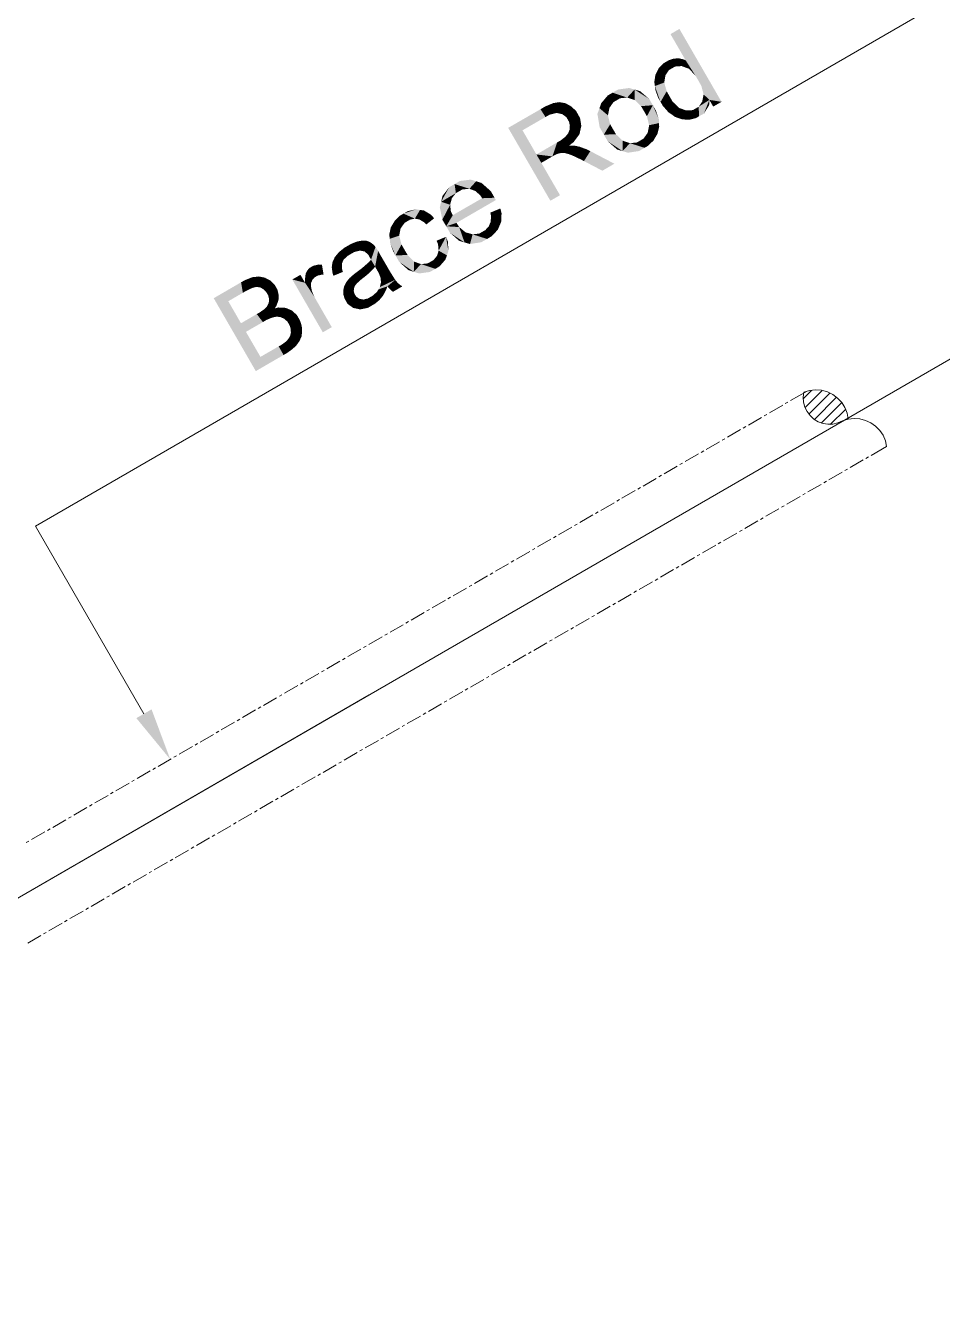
# Model space of a CAD drawing. Header units: millimetres. Extents: x 2 to 579, y 1 to 405.
# Drawn here: x 169.61 to 179.01, y 123.13 to 136.33 of the extents above; entities that cross this region are included whole.
import ezdxf

# ---------------------------------------------------------------- set-up
doc = ezdxf.new("R2010")
doc.units = ezdxf.units.MM
doc.linetypes.add('XKITLINE00', pattern=[0])
doc.layers.add('LinkedObject', color=7, linetype='Continuous', lineweight=0)

# ---------------------------------------------------------------- blocks, each defined once
blk = doc.blocks.new('*A4')
at = {"layer": 'LinkedObject'}
for color, points in [(7, [(176.316, 136.298), (176.379, 135.977), (176.224, 136.245)]), (7, [(176.316, 136.298), (176.48, 135.82), (176.379, 135.977)]), (7, [(176.48, 135.82), (176.316, 136.298), (176.748, 135.55)]), (7, [(176.211, 135.979), (176.271, 135.912), (176.186, 135.965)]), (7, [(176.26, 135.994), (176.271, 135.912), (176.211, 135.979)]), (7, [(176.285, 135.995), (176.271, 135.912), (176.26, 135.994)]), (7, [(176.285, 135.995), (176.339, 135.917), (176.271, 135.912)]), (7, [(176.311, 135.996), (176.339, 135.917), (176.285, 135.995)]), (7, [(176.357, 135.986), (176.339, 135.917), (176.311, 135.996)]), (7, [(176.379, 135.977), (176.339, 135.917), (176.357, 135.986)]), (7, [(176.339, 135.917), (176.379, 135.977), (176.375, 135.903)]), (7, [(176.375, 135.903), (176.379, 135.977), (176.412, 135.89)]), (7, [(176.379, 135.977), (176.48, 135.82), (176.412, 135.89)]), (7, [(176.172, 135.822), (176.069, 135.827), (176.086, 135.86)]), (7, [(176.103, 135.894), (176.209, 135.876), (176.086, 135.86)]), (7, [(176.086, 135.86), (176.209, 135.876), (176.172, 135.822)]), (7, [(176.153, 135.946), (176.209, 135.876), (176.103, 135.894)]), (7, [(176.186, 135.965), (176.209, 135.876), (176.153, 135.946)]), (7, [(176.186, 135.965), (176.271, 135.912), (176.24, 135.894)]), (7, [(176.209, 135.876), (176.186, 135.965), (176.24, 135.894)]), (7, [(176.069, 135.827), (176.166, 135.785), (176.058, 135.753)]), (7, [(176.058, 135.753), (176.166, 135.785), (176.064, 135.712)]), (7, [(176.064, 135.712), (176.166, 135.785), (176.16, 135.748)]), (7, [(176.16, 135.748), (176.122, 135.549), (176.064, 135.712)]), (7, [(176.064, 135.712), (176.122, 135.549), (176.069, 135.671)]), (7, [(176.166, 135.785), (176.069, 135.827), (176.172, 135.822)]), (7, [(176.185, 135.658), (176.122, 135.549), (176.16, 135.748)]), (7, [(176.48, 135.82), (176.748, 135.55), (176.512, 135.765)]), (7, [(176.512, 135.765), (176.748, 135.55), (176.541, 135.714)]), (7, [(176.541, 135.714), (176.748, 135.55), (176.564, 135.627)]), (7, [(175.63, 135.644), (175.495, 135.485), (175.58, 135.615)]), (7, [(175.64, 135.548), (175.495, 135.485), (175.63, 135.644)]), (7, [(175.58, 135.615), (175.495, 135.485), (175.513, 135.536)]), (7, [(175.799, 135.692), (175.63, 135.644), (175.686, 135.676)]), (7, [(175.855, 135.676), (175.63, 135.644), (175.799, 135.692)]), (7, [(175.78, 135.594), (175.63, 135.644), (175.855, 135.676)]), (7, [(175.63, 135.644), (175.708, 135.587), (175.675, 135.568)]), (7, [(175.708, 135.587), (175.63, 135.644), (175.78, 135.594)]), (7, [(175.64, 135.548), (175.63, 135.644), (175.675, 135.568)]), (7, [(175.78, 135.594), (175.855, 135.676), (175.818, 135.581)]), (7, [(175.855, 135.676), (175.856, 135.569), (175.818, 135.581)]), (7, [(176.006, 135.579), (175.855, 135.676), (175.912, 135.66)]), (7, [(176.043, 135.515), (175.855, 135.676), (176.006, 135.579)]), (7, [(175.922, 135.506), (175.855, 135.676), (176.043, 135.515)]), (7, [(175.856, 135.569), (175.855, 135.676), (175.922, 135.506)]), (7, [(176.069, 135.671), (176.122, 135.549), (176.098, 135.59)]), (7, [(176.122, 135.549), (176.185, 135.658), (176.216, 135.604)]), (7, [(176.246, 135.552), (176.122, 135.549), (176.216, 135.604)]), (7, [(176.623, 135.57), (176.55, 135.554), (176.557, 135.59)]), (7, [(176.564, 135.627), (176.623, 135.57), (176.557, 135.59)]), (7, [(176.564, 135.627), (176.748, 135.55), (176.623, 135.57)]), (7, [(174.941, 135.394), (174.558, 135.283), (174.89, 135.474)]), (7, [(175.053, 135.542), (174.89, 135.474), (175.021, 135.537)]), (7, [(175.053, 135.436), (174.89, 135.474), (175.053, 135.542)]), (7, [(175.021, 135.537), (174.89, 135.474), (174.939, 135.503)]), (7, [(174.89, 135.474), (174.983, 135.418), (174.941, 135.394)]), (7, [(174.983, 135.418), (174.89, 135.474), (175.053, 135.436)]), (7, [(175.085, 135.547), (175.083, 135.43), (175.053, 135.542)]), (7, [(175.053, 135.542), (175.083, 135.43), (175.053, 135.436)]), (7, [(175.083, 135.43), (175.085, 135.547), (175.112, 135.424)]), (7, [(175.177, 135.519), (175.085, 135.547), (175.147, 135.535)]), (7, [(175.112, 135.424), (175.085, 135.547), (175.177, 135.519)]), (7, [(175.177, 135.519), (175.156, 135.392), (175.112, 135.424)]), (7, [(175.207, 135.502), (175.156, 135.392), (175.177, 135.519)]), (7, [(175.256, 135.455), (175.156, 135.392), (175.207, 135.502)]), (7, [(175.273, 135.424), (175.156, 135.392), (175.256, 135.455)]), (7, [(175.495, 135.485), (175.54, 135.214), (175.474, 135.425)]), (7, [(175.598, 135.489), (175.495, 135.485), (175.64, 135.548)]), (7, [(175.495, 135.485), (175.598, 135.489), (175.59, 135.45)]), (7, [(175.582, 135.411), (175.54, 135.214), (175.495, 135.485)]), (7, [(175.582, 135.411), (175.495, 135.485), (175.59, 135.45)]), (7, [(175.922, 135.506), (176.043, 135.515), (175.951, 135.456)]), (7, [(176.043, 135.515), (175.982, 135.402), (175.951, 135.456)]), (7, [(175.982, 135.402), (176.043, 135.515), (176.005, 135.31)]), (7, [(176.005, 135.31), (176.043, 135.515), (176.107, 135.332)]), (7, [(176.105, 135.371), (176.043, 135.515), (176.073, 135.463)]), (7, [(176.107, 135.332), (176.043, 135.515), (176.105, 135.371)]), (7, [(176.122, 135.549), (176.246, 135.552), (176.146, 135.508)]), (7, [(176.146, 135.508), (176.246, 135.552), (176.203, 135.443)]), (7, [(176.203, 135.443), (176.246, 135.552), (176.237, 135.42)]), (7, [(176.237, 135.42), (176.246, 135.552), (176.313, 135.487)]), (7, [(176.313, 135.487), (176.341, 135.371), (176.237, 135.42)]), (7, [(176.35, 135.474), (176.341, 135.371), (176.313, 135.487)]), (7, [(176.341, 135.371), (176.35, 135.474), (176.378, 135.368)]), (7, [(176.378, 135.368), (176.35, 135.474), (176.387, 135.461)]), (7, [(176.387, 135.461), (176.518, 135.402), (176.378, 135.368)]), (7, [(176.453, 135.465), (176.518, 135.402), (176.387, 135.461)]), (7, [(176.518, 135.402), (176.453, 135.465), (176.483, 135.482)]), (7, [(176.513, 135.499), (176.518, 135.402), (176.483, 135.482)]), (7, [(176.513, 135.499), (176.623, 135.57), (176.518, 135.402)]), (7, [(176.55, 135.554), (176.623, 135.57), (176.513, 135.499)]), (7, [(176.518, 135.402), (176.623, 135.57), (176.568, 135.43)]), (7, [(176.568, 135.43), (176.623, 135.57), (176.621, 135.515)]), (7, [(176.623, 135.57), (176.748, 135.55), (176.663, 135.501)]), (7, [(174.705, 135.258), (174.558, 135.283), (174.941, 135.394)]), (7, [(175.156, 135.392), (175.273, 135.424), (175.171, 135.365)]), (7, [(175.273, 135.424), (175.182, 135.347), (175.171, 135.365)]), (7, [(175.182, 135.347), (175.273, 135.424), (175.191, 135.308)]), (7, [(175.191, 135.308), (175.273, 135.424), (175.299, 135.26)]), (7, [(175.309, 135.302), (175.273, 135.424), (175.296, 135.384)]), (7, [(175.299, 135.26), (175.273, 135.424), (175.309, 135.302)]), (7, [(175.474, 135.425), (175.54, 135.214), (175.497, 135.289)]), (7, [(175.605, 135.32), (175.54, 135.214), (175.582, 135.411)]), (7, [(175.54, 135.214), (175.605, 135.32), (175.635, 135.268)]), (7, [(176.107, 135.332), (175.998, 135.271), (176.005, 135.31)]), (7, [(176.108, 135.293), (175.998, 135.271), (176.107, 135.332)]), (7, [(176.237, 135.42), (176.341, 135.371), (176.27, 135.396)]), (7, [(176.378, 135.368), (176.518, 135.402), (176.416, 135.366)]), (7, [(176.416, 135.366), (176.518, 135.402), (176.486, 135.383)]), (7, [(174.848, 135.01), (174.991, 134.535), (174.558, 135.283)]), (7, [(174.558, 135.283), (174.705, 135.258), (174.848, 135.01)]), (7, [(175.143, 135.19), (175.181, 135.099), (175.094, 135.152)]), (7, [(175.158, 135.208), (175.299, 135.26), (175.143, 135.19)]), (7, [(175.29, 135.218), (175.143, 135.19), (175.299, 135.26)]), (7, [(175.23, 135.137), (175.143, 135.19), (175.29, 135.218)]), (7, [(175.181, 135.099), (175.143, 135.19), (175.23, 135.137)]), (7, [(175.173, 135.226), (175.299, 135.26), (175.158, 135.208)]), (7, [(175.299, 135.26), (175.173, 135.226), (175.189, 135.265)]), (7, [(175.19, 135.287), (175.299, 135.26), (175.189, 135.265)]), (7, [(175.191, 135.308), (175.299, 135.26), (175.19, 135.287)]), (7, [(175.665, 135.216), (175.54, 135.214), (175.635, 135.268)]), (7, [(175.665, 135.216), (175.732, 135.044), (175.54, 135.214)]), (7, [(175.54, 135.214), (175.732, 135.044), (175.58, 135.145)]), (7, [(175.732, 135.152), (175.732, 135.044), (175.665, 135.216)]), (7, [(176.069, 135.186), (175.948, 135.173), (175.99, 135.232)]), (7, [(176.049, 135.152), (175.948, 135.173), (176.069, 135.186)]), (7, [(175.998, 135.271), (176.09, 135.22), (175.99, 135.232)]), (7, [(175.99, 135.232), (176.09, 135.22), (176.069, 135.186)]), (7, [(176.09, 135.22), (175.998, 135.271), (176.108, 135.293)]), (7, [(175.012, 134.99), (174.848, 135.01), (175.06, 135.133)]), (7, [(175.012, 134.99), (175.06, 135.133), (175.031, 135.001)]), (7, [(175.031, 135.001), (175.06, 135.133), (175.06, 135.015)]), (7, [(175.111, 135.025), (175.06, 135.133), (175.094, 135.152)]), (7, [(175.06, 135.015), (175.06, 135.133), (175.069, 135.018)]), (7, [(175.069, 135.018), (175.06, 135.133), (175.082, 135.022)]), (7, [(175.082, 135.022), (175.06, 135.133), (175.111, 135.025)]), (7, [(175.111, 135.025), (175.094, 135.152), (175.126, 135.025)]), (7, [(175.094, 135.152), (175.181, 135.099), (175.126, 135.025)]), (7, [(175.126, 135.025), (175.181, 135.099), (175.141, 135.024)]), (7, [(175.181, 135.099), (175.181, 135.013), (175.141, 135.024)]), (7, [(175.206, 135.1), (175.181, 135.013), (175.181, 135.099)]), (7, [(175.181, 135.013), (175.206, 135.1), (175.205, 135.004)]), (7, [(175.205, 135.004), (175.206, 135.1), (175.229, 134.994)]), (7, [(175.262, 135.096), (175.206, 135.1), (175.246, 135.099)]), (7, [(175.229, 134.994), (175.206, 135.1), (175.262, 135.096)]), (7, [(175.262, 135.096), (175.295, 134.963), (175.229, 134.994)]), (7, [(175.295, 135.088), (175.295, 134.963), (175.262, 135.096)]), (7, [(175.365, 135.062), (175.295, 134.963), (175.295, 135.088)]), (7, [(175.295, 134.963), (175.365, 135.062), (175.336, 134.942)]), (7, [(175.336, 134.942), (175.365, 135.062), (175.401, 135.044)]), (7, [(175.58, 135.145), (175.732, 135.044), (175.676, 135.061)]), (7, [(175.732, 135.044), (175.732, 135.152), (175.77, 135.139)]), (7, [(175.808, 135.126), (175.732, 135.044), (175.77, 135.139)]), (7, [(175.808, 135.126), (175.958, 135.078), (175.732, 135.044)]), (7, [(175.732, 135.044), (175.958, 135.078), (175.788, 135.028)]), (7, [(175.788, 135.028), (175.958, 135.078), (175.901, 135.045)]), (7, [(175.88, 135.133), (175.958, 135.078), (175.808, 135.126)]), (7, [(175.958, 135.078), (175.88, 135.133), (175.914, 135.153)]), (7, [(175.948, 135.173), (175.958, 135.078), (175.914, 135.153)]), (7, [(175.993, 135.098), (175.948, 135.173), (176.049, 135.152)]), (7, [(175.958, 135.078), (175.948, 135.173), (175.993, 135.098)]), (7, [(174.848, 135.01), (174.898, 134.924), (174.991, 134.535)]), (7, [(174.898, 134.924), (174.848, 135.01), (175.012, 134.99)]), (7, [(174.991, 134.535), (174.898, 134.924), (175.09, 134.592)]), (7, [(175.336, 134.942), (175.401, 135.044), (175.525, 134.843)]), (7, [(175.525, 134.843), (175.401, 135.044), (175.648, 134.915)]), (7, [(174.008, 134.706), (173.87, 134.525), (173.952, 134.674)]), (7, [(174.021, 134.613), (173.87, 134.525), (174.008, 134.706)]), (7, [(173.952, 134.674), (173.87, 134.525), (173.883, 134.584)]), (7, [(174.173, 134.752), (174.008, 134.706), (174.063, 134.738)]), (7, [(174.229, 134.735), (174.008, 134.706), (174.173, 134.752)]), (7, [(174.16, 134.658), (174.008, 134.706), (174.229, 134.735)]), (7, [(174.008, 134.706), (174.088, 134.651), (174.053, 134.631)]), (7, [(174.088, 134.651), (174.008, 134.706), (174.16, 134.658)]), (7, [(174.021, 134.613), (174.008, 134.706), (174.053, 134.631)]), (7, [(174.16, 134.658), (174.229, 134.735), (174.197, 134.644)]), (7, [(174.229, 134.735), (174.221, 134.635), (174.197, 134.644)]), (7, [(174.221, 134.635), (174.229, 134.735), (174.268, 134.594)]), (7, [(174.379, 134.634), (174.229, 134.735), (174.284, 134.718)]), (7, [(174.268, 134.594), (174.229, 134.735), (174.379, 134.634)]), (7, [(173.87, 134.525), (173.882, 134.341), (173.856, 134.467)]), (7, [(173.98, 134.561), (173.87, 134.525), (174.021, 134.613)]), (7, [(173.971, 134.527), (173.87, 134.525), (173.98, 134.561)]), (7, [(173.87, 134.525), (173.971, 134.527), (173.962, 134.494)]), (7, [(173.962, 134.494), (173.882, 134.341), (173.87, 134.525)]), (7, [(174.42, 134.562), (173.922, 134.273), (174.418, 134.566)]), (7, [(173.989, 134.387), (174.418, 134.566), (173.922, 134.273)]), (7, [(174.427, 134.55), (173.922, 134.273), (174.42, 134.562)]), (7, [(174.431, 134.542), (173.922, 134.273), (174.427, 134.55)]), (7, [(174.027, 134.308), (173.922, 134.273), (174.431, 134.542)]), (7, [(174.291, 134.561), (174.418, 134.566), (173.989, 134.387)]), (7, [(174.268, 134.594), (174.379, 134.634), (174.291, 134.561)]), (7, [(174.418, 134.566), (174.291, 134.561), (174.379, 134.634)]), (7, [(173.483, 134.403), (173.496, 134.309), (173.448, 134.383)]), (7, [(173.612, 134.447), (173.483, 134.403), (173.527, 134.428)]), (7, [(173.653, 134.441), (173.483, 134.403), (173.612, 134.447)]), (7, [(173.6, 134.351), (173.483, 134.403), (173.653, 134.441)]), (7, [(173.483, 134.403), (173.553, 134.342), (173.53, 134.329)]), (7, [(173.553, 134.342), (173.483, 134.403), (173.6, 134.351)]), (7, [(173.496, 134.309), (173.483, 134.403), (173.53, 134.329)]), (7, [(173.6, 134.351), (173.653, 134.441), (173.624, 134.347)]), (7, [(173.653, 134.441), (173.648, 134.342), (173.624, 134.347)]), (7, [(173.648, 134.342), (173.653, 134.441), (173.695, 134.314)]), (7, [(173.766, 134.392), (173.653, 134.441), (173.694, 134.435)]), (7, [(173.798, 134.355), (173.653, 134.441), (173.766, 134.392)]), (7, [(173.695, 134.314), (173.653, 134.441), (173.798, 134.355)]), (7, [(173.97, 134.423), (173.882, 134.341), (173.962, 134.494)]), (7, [(173.882, 134.341), (173.97, 134.423), (173.989, 134.387)]), (7, [(174.478, 134.456), (174.382, 134.377), (174.375, 134.413)]), (7, [(174.378, 134.319), (174.478, 134.456), (174.486, 134.319)]), (7, [(174.382, 134.377), (174.478, 134.456), (174.378, 134.319)]), (7, [(174.486, 134.319), (174.478, 134.456), (174.49, 134.408)]), (7, [(173.353, 134.262), (173.446, 134.214), (173.337, 134.187)]), (7, [(173.454, 134.252), (173.353, 134.262), (173.373, 134.295)]), (7, [(173.446, 134.214), (173.353, 134.262), (173.454, 134.252)]), (7, [(173.393, 134.329), (173.496, 134.309), (173.373, 134.295)]), (7, [(173.373, 134.295), (173.496, 134.309), (173.454, 134.252)]), (7, [(173.448, 134.383), (173.496, 134.309), (173.393, 134.329)]), (7, [(173.695, 134.314), (173.798, 134.355), (173.717, 134.291)]), (7, [(173.989, 134.387), (173.922, 134.273), (173.882, 134.341)]), (7, [(174.055, 134.265), (173.922, 134.273), (174.027, 134.308)]), (7, [(173.922, 134.273), (174.11, 134.107), (173.96, 134.207)]), (7, [(174.055, 134.265), (174.11, 134.107), (173.922, 134.273)]), (7, [(174.12, 134.211), (174.11, 134.107), (174.055, 134.265)]), (7, [(174.322, 134.233), (174.469, 134.279), (174.341, 134.143)]), (7, [(174.358, 134.271), (174.469, 134.279), (174.322, 134.233)]), (7, [(174.341, 134.143), (174.469, 134.279), (174.388, 134.17)]), (7, [(174.368, 134.295), (174.486, 134.319), (174.358, 134.271)]), (7, [(174.469, 134.279), (174.358, 134.271), (174.486, 134.319)]), (7, [(174.378, 134.319), (174.486, 134.319), (174.368, 134.295)]), (7, [(174.388, 134.17), (174.469, 134.279), (174.452, 134.238)]), (7, [(173.105, 134.124), (173.035, 134.122), (173.061, 134.126)]), (7, [(173.122, 134.118), (173.035, 134.122), (173.105, 134.124)]), (7, [(173.337, 134.187), (173.446, 134.214), (173.342, 134.145)]), (7, [(173.342, 134.145), (173.446, 134.214), (173.439, 134.177)]), (7, [(173.439, 134.177), (173.401, 133.975), (173.342, 134.145)]), (7, [(173.342, 134.145), (173.401, 133.975), (173.346, 134.104)]), (7, [(173.463, 134.086), (173.401, 133.975), (173.439, 134.177)]), (7, [(173.92, 134.165), (173.838, 134.088), (173.823, 134.125)]), (7, [(173.838, 134.088), (173.92, 134.165), (173.844, 134.023)]), (7, [(173.844, 134.023), (173.92, 134.165), (173.929, 133.975)]), (7, [(173.944, 134.019), (173.92, 134.165), (173.94, 134.114)]), (7, [(173.929, 133.975), (173.92, 134.165), (173.944, 134.019)]), (7, [(173.96, 134.207), (174.11, 134.107), (174.054, 134.124)]), (7, [(174.11, 134.107), (174.12, 134.211), (174.166, 134.091)]), (7, [(174.157, 134.201), (174.166, 134.091), (174.12, 134.211)]), (7, [(174.193, 134.19), (174.166, 134.091), (174.157, 134.201)]), (7, [(174.193, 134.19), (174.341, 134.143), (174.166, 134.091)]), (7, [(174.166, 134.091), (174.341, 134.143), (174.281, 134.109)]), (7, [(174.263, 134.199), (174.341, 134.143), (174.193, 134.19)]), (7, [(174.297, 134.219), (174.341, 134.143), (174.263, 134.199)]), (7, [(174.322, 134.233), (174.341, 134.143), (174.297, 134.219)]), (7, [(172.877, 134.053), (172.8, 133.983), (172.821, 134.008)]), (7, [(172.911, 133.97), (172.8, 133.983), (172.877, 134.053)]), (7, [(172.912, 134.073), (172.978, 134.009), (172.877, 134.053)]), (7, [(172.911, 133.97), (172.877, 134.053), (172.943, 133.989)]), (7, [(172.943, 133.989), (172.877, 134.053), (172.978, 134.009)]), (7, [(173.035, 134.122), (172.912, 134.073), (173.008, 134.117)]), (7, [(173.039, 134.024), (172.912, 134.073), (173.035, 134.122)]), (7, [(173.008, 134.117), (172.912, 134.073), (172.947, 134.093)]), (7, [(172.978, 134.009), (172.912, 134.073), (173.039, 134.024)]), (7, [(173.039, 134.024), (173.035, 134.122), (173.065, 134.018)]), (7, [(173.065, 134.018), (173.035, 134.122), (173.085, 134.014)]), (7, [(173.035, 134.122), (173.121, 133.982), (173.085, 134.014)]), (7, [(173.122, 134.118), (173.121, 133.982), (173.035, 134.122)]), (7, [(173.139, 134.111), (173.121, 133.982), (173.122, 134.118)]), (7, [(173.172, 134.088), (173.121, 133.982), (173.139, 134.111)]), (7, [(173.187, 134.072), (173.121, 133.982), (173.172, 134.088)]), (7, [(173.121, 133.982), (173.187, 134.072), (173.196, 134.061)]), (7, [(173.121, 133.982), (173.196, 134.061), (173.137, 133.954)]), (7, [(173.137, 133.954), (173.196, 134.061), (173.138, 133.952)]), (7, [(173.138, 133.952), (173.196, 134.061), (173.145, 133.94)]), (7, [(173.145, 133.94), (173.196, 134.061), (173.15, 133.93)]), (7, [(173.15, 133.93), (173.196, 134.061), (173.192, 133.859)]), (7, [(173.223, 134.02), (173.192, 133.859), (173.196, 134.061)]), (7, [(173.24, 133.989), (173.192, 133.859), (173.223, 134.02)]), (7, [(173.346, 134.104), (173.401, 133.975), (173.376, 134.019)]), (7, [(173.401, 133.975), (173.463, 134.086), (173.494, 134.032)]), (7, [(173.526, 133.978), (173.401, 133.975), (173.494, 134.032)]), (7, [(173.929, 133.975), (173.827, 133.969), (173.836, 133.996)]), (7, [(173.844, 134.023), (173.929, 133.975), (173.836, 133.996)]), (7, [(172.614, 133.881), (172.535, 133.855), (172.558, 133.868)]), (7, [(172.646, 133.88), (172.535, 133.855), (172.614, 133.881)]), (7, [(172.641, 133.776), (172.535, 133.855), (172.646, 133.88)]), (7, [(172.641, 133.776), (172.646, 133.88), (172.663, 133.776)]), (7, [(172.751, 133.881), (172.764, 133.765), (172.747, 133.855)]), (7, [(172.86, 133.911), (172.751, 133.881), (172.869, 133.931)]), (7, [(172.755, 133.907), (172.869, 133.931), (172.751, 133.881)]), (7, [(172.852, 133.891), (172.751, 133.881), (172.86, 133.911)]), (7, [(172.852, 133.891), (172.764, 133.765), (172.751, 133.881)]), (7, [(172.779, 133.958), (172.869, 133.931), (172.755, 133.907)]), (7, [(172.852, 133.838), (172.764, 133.765), (172.852, 133.891)]), (7, [(172.8, 133.983), (172.869, 133.931), (172.779, 133.958)]), (7, [(172.869, 133.931), (172.8, 133.983), (172.911, 133.97)]), (7, [(173.129, 133.906), (173.192, 133.859), (173.057, 133.843)]), (7, [(173.15, 133.93), (173.192, 133.859), (173.129, 133.906)]), (7, [(173.24, 133.989), (173.211, 133.825), (173.192, 133.859)]), (7, [(173.311, 133.867), (173.211, 133.825), (173.24, 133.989)]), (7, [(173.311, 133.867), (173.229, 133.794), (173.211, 133.825)]), (7, [(173.229, 133.794), (173.311, 133.867), (173.248, 133.744)]), (7, [(173.248, 133.744), (173.311, 133.867), (173.348, 133.803)]), (7, [(173.526, 133.978), (173.589, 133.806), (173.401, 133.975)]), (7, [(173.401, 133.975), (173.589, 133.806), (173.44, 133.907)]), (7, [(173.44, 133.907), (173.589, 133.806), (173.534, 133.823)]), (7, [(173.592, 133.91), (173.589, 133.806), (173.526, 133.978)]), (7, [(173.589, 133.806), (173.592, 133.91), (173.627, 133.898)]), (7, [(173.663, 133.885), (173.589, 133.806), (173.627, 133.898)]), (7, [(173.663, 133.885), (173.81, 133.836), (173.589, 133.806)]), (7, [(173.731, 133.892), (173.81, 133.836), (173.663, 133.885)]), (7, [(173.81, 133.836), (173.731, 133.892), (173.765, 133.911)]), (7, [(173.792, 133.927), (173.81, 133.836), (173.765, 133.911)]), (7, [(173.792, 133.927), (173.929, 133.975), (173.81, 133.836)]), (7, [(173.827, 133.969), (173.929, 133.975), (173.792, 133.927)]), (7, [(173.81, 133.836), (173.929, 133.975), (173.854, 133.862)]), (7, [(173.854, 133.862), (173.929, 133.975), (173.914, 133.931)]), (7, [(171.934, 133.751), (171.935, 133.642), (171.859, 133.722)]), (7, [(171.974, 133.651), (171.934, 133.751), (171.966, 133.754)]), (7, [(171.935, 133.642), (171.934, 133.751), (171.955, 133.646)]), (7, [(171.955, 133.646), (171.934, 133.751), (171.974, 133.651)]), (7, [(171.999, 133.758), (172.011, 133.646), (171.966, 133.754)]), (7, [(171.966, 133.754), (172.011, 133.646), (171.974, 133.651)]), (7, [(172.06, 133.746), (172.011, 133.646), (171.999, 133.758)]), (7, [(172.088, 133.731), (172.011, 133.646), (172.06, 133.746)]), (7, [(172.011, 133.646), (172.088, 133.731), (172.028, 133.637)]), (7, [(172.088, 133.731), (172.045, 133.628), (172.028, 133.637)]), (7, [(172.045, 133.628), (172.088, 133.731), (172.073, 133.6)]), (7, [(172.073, 133.6), (172.088, 133.731), (172.174, 133.65)]), (7, [(172.159, 133.675), (172.088, 133.731), (172.116, 133.716)]), (7, [(172.174, 133.65), (172.088, 133.731), (172.159, 133.675)]), (7, [(172.473, 133.693), (172.342, 133.727), (172.425, 133.775)]), (7, [(172.342, 133.727), (172.473, 133.693), (172.655, 133.185)]), (7, [(172.479, 133.786), (172.473, 133.693), (172.472, 133.731)]), (7, [(172.487, 133.803), (172.473, 133.693), (172.479, 133.786)]), (7, [(172.57, 133.748), (172.473, 133.693), (172.487, 133.803)]), (7, [(172.548, 133.724), (172.473, 133.693), (172.57, 133.748)]), (7, [(172.495, 133.819), (172.585, 133.757), (172.487, 133.803)]), (7, [(172.487, 133.803), (172.585, 133.757), (172.57, 133.748)]), (7, [(172.519, 133.846), (172.585, 133.757), (172.495, 133.819)]), (7, [(172.535, 133.855), (172.585, 133.757), (172.519, 133.846)]), (7, [(172.535, 133.855), (172.602, 133.767), (172.585, 133.757)]), (7, [(172.602, 133.767), (172.535, 133.855), (172.641, 133.776)]), (7, [(172.747, 133.855), (172.764, 133.765), (172.754, 133.797)]), (7, [(172.764, 133.765), (172.852, 133.838), (172.861, 133.805)]), (7, [(172.916, 133.727), (172.984, 133.661), (172.892, 133.693)]), (7, [(172.931, 133.743), (172.984, 133.661), (172.916, 133.727)]), (7, [(172.943, 133.754), (173.002, 133.684), (172.931, 133.743)]), (7, [(172.984, 133.661), (172.931, 133.743), (172.993, 133.672)]), (7, [(172.993, 133.672), (172.931, 133.743), (173.002, 133.684)]), (7, [(172.98, 133.785), (173.036, 133.717), (172.943, 133.754)]), (7, [(172.943, 133.754), (173.036, 133.717), (173.002, 133.684)]), (7, [(173.005, 133.804), (173.062, 133.737), (172.98, 133.785)]), (7, [(172.98, 133.785), (173.062, 133.737), (173.036, 133.717)]), (7, [(173.057, 133.843), (173.108, 133.773), (173.005, 133.804)]), (7, [(173.005, 133.804), (173.108, 133.773), (173.062, 133.737)]), (7, [(173.057, 133.843), (173.192, 133.859), (173.108, 133.773)]), (7, [(173.108, 133.773), (173.192, 133.859), (173.173, 133.834)]), (7, [(173.24, 133.649), (173.348, 133.803), (173.398, 133.724)]), (7, [(173.252, 133.698), (173.348, 133.803), (173.24, 133.649)]), (7, [(173.348, 133.803), (173.25, 133.724), (173.248, 133.744)]), (7, [(173.25, 133.724), (173.348, 133.803), (173.252, 133.698)]), (7, [(173.589, 133.806), (173.81, 133.836), (173.644, 133.789)]), (7, [(173.644, 133.789), (173.81, 133.836), (173.754, 133.804)]), (7, [(171.834, 133.591), (171.535, 133.535), (171.816, 133.698)]), (7, [(171.859, 133.722), (171.935, 133.642), (171.816, 133.698)]), (7, [(171.816, 133.698), (171.935, 133.642), (171.875, 133.614)]), (7, [(171.834, 133.591), (171.816, 133.698), (171.875, 133.614)]), (7, [(172.174, 133.65), (172.084, 133.582), (172.073, 133.6)]), (7, [(172.084, 133.582), (172.174, 133.65), (172.095, 133.562)]), (7, [(172.095, 133.562), (172.174, 133.65), (172.104, 133.524)]), (7, [(172.104, 133.524), (172.174, 133.65), (172.201, 133.544)]), (7, [(172.201, 133.573), (172.174, 133.65), (172.188, 133.626)]), (7, [(172.201, 133.544), (172.174, 133.65), (172.201, 133.573)]), (7, [(172.542, 133.708), (172.473, 133.693), (172.548, 133.724)]), (7, [(172.535, 133.692), (172.473, 133.693), (172.542, 133.708)]), (7, [(172.567, 133.551), (172.747, 133.238), (172.473, 133.693)]), (7, [(172.567, 133.551), (172.473, 133.693), (172.543, 133.609)]), (7, [(172.543, 133.609), (172.473, 133.693), (172.537, 133.638)]), (7, [(172.537, 133.638), (172.473, 133.693), (172.533, 133.657)]), (7, [(172.533, 133.657), (172.473, 133.693), (172.535, 133.692)]), (7, [(172.655, 133.185), (172.473, 133.693), (172.747, 133.238)]), (7, [(172.874, 133.656), (172.974, 133.622), (172.865, 133.616)]), (7, [(172.865, 133.616), (172.974, 133.622), (172.866, 133.595)]), (7, [(172.866, 133.595), (172.974, 133.622), (172.973, 133.608)]), (7, [(172.973, 133.608), (172.89, 133.511), (172.866, 133.595)]), (7, [(172.975, 133.635), (172.874, 133.656), (172.883, 133.675)]), (7, [(172.974, 133.622), (172.874, 133.656), (172.975, 133.635)]), (7, [(172.892, 133.693), (172.984, 133.661), (172.883, 133.675)]), (7, [(172.883, 133.675), (172.984, 133.661), (172.975, 133.635)]), (7, [(172.979, 133.583), (172.89, 133.511), (172.973, 133.608)]), (7, [(173.255, 133.539), (173.171, 133.563), (173.212, 133.602)]), (7, [(173.319, 133.657), (173.212, 133.602), (173.226, 133.625)]), (7, [(173.305, 133.621), (173.212, 133.602), (173.319, 133.657)]), (7, [(173.274, 133.562), (173.212, 133.602), (173.305, 133.621)]), (7, [(173.255, 133.539), (173.212, 133.602), (173.274, 133.562)]), (7, [(173.398, 133.724), (173.319, 133.657), (173.226, 133.625)]), (7, [(173.24, 133.649), (173.398, 133.724), (173.226, 133.625)]), (7, [(173.319, 133.657), (173.398, 133.724), (173.332, 133.639)]), (7, [(173.332, 133.639), (173.398, 133.724), (173.411, 133.708)]), (7, [(173.411, 133.708), (173.36, 133.611), (173.332, 133.639)]), (7, [(173.423, 133.693), (173.36, 133.611), (173.411, 133.708)]), (7, [(173.423, 133.693), (173.376, 133.601), (173.36, 133.611)]), (7, [(173.454, 133.667), (173.376, 133.601), (173.423, 133.693)]), (7, [(173.376, 133.601), (173.454, 133.667), (173.472, 133.657)]), (7, [(171.685, 133.504), (171.535, 133.535), (171.834, 133.591)]), (7, [(171.535, 133.535), (171.866, 133.19), (171.967, 132.787)]), (7, [(171.815, 133.278), (171.866, 133.19), (171.535, 133.535)]), (7, [(171.535, 133.535), (171.685, 133.504), (171.815, 133.278)]), (7, [(172.1, 133.487), (172.18, 133.459), (172.083, 133.452)]), (7, [(172.201, 133.544), (172.1, 133.487), (172.104, 133.524)]), (7, [(172.2, 133.516), (172.1, 133.487), (172.201, 133.544)]), (7, [(172.18, 133.459), (172.1, 133.487), (172.2, 133.516)]), (7, [(172.866, 133.595), (172.89, 133.511), (172.866, 133.573)]), (7, [(172.866, 133.573), (172.89, 133.511), (172.878, 133.531)]), (7, [(172.89, 133.511), (172.979, 133.583), (172.986, 133.571)]), (7, [(172.997, 133.552), (172.89, 133.511), (172.986, 133.571)]), (7, [(172.89, 133.511), (172.997, 133.552), (172.909, 133.477)]), (7, [(172.909, 133.477), (172.997, 133.552), (172.966, 133.436)]), (7, [(172.966, 133.436), (172.997, 133.552), (173.002, 133.428)]), (7, [(173.002, 133.428), (172.997, 133.552), (173.029, 133.53)]), (7, [(173.029, 133.53), (173.039, 133.42), (173.002, 133.428)]), (7, [(173.05, 133.525), (173.039, 133.42), (173.029, 133.53)]), (7, [(173.071, 133.521), (173.039, 133.42), (173.05, 133.525)]), (7, [(173.039, 133.42), (173.071, 133.521), (173.12, 133.437)]), (7, [(173.164, 133.463), (173.071, 133.521), (173.118, 133.532)]), (7, [(173.12, 133.437), (173.071, 133.521), (173.164, 133.463)]), (7, [(173.145, 133.548), (173.191, 133.479), (173.118, 133.532)]), (7, [(173.118, 133.532), (173.191, 133.479), (173.164, 133.463)]), (7, [(173.171, 133.563), (173.191, 133.479), (173.145, 133.548)]), (7, [(173.237, 133.517), (173.171, 133.563), (173.255, 133.539)]), (7, [(173.191, 133.479), (173.171, 133.563), (173.237, 133.517)]), (7, [(172.04, 133.29), (171.815, 133.278), (171.977, 133.372)]), (7, [(172.075, 133.311), (171.977, 133.372), (172.01, 133.391)]), (7, [(172.04, 133.29), (171.977, 133.372), (172.075, 133.311)]), (7, [(172.01, 133.391), (172.162, 133.431), (172.075, 133.311)]), (7, [(172.055, 133.423), (172.162, 133.431), (172.01, 133.391)]), (7, [(172.067, 133.435), (172.18, 133.459), (172.055, 133.423)]), (7, [(172.162, 133.431), (172.055, 133.423), (172.18, 133.459)]), (7, [(172.083, 133.452), (172.18, 133.459), (172.067, 133.435)]), (7, [(172.075, 133.311), (172.162, 133.431), (172.134, 133.336)]), (7, [(172.162, 133.431), (172.179, 133.346), (172.134, 133.336)]), (7, [(172.273, 133.436), (172.162, 133.431), (172.201, 133.44)]), (7, [(172.222, 133.341), (172.162, 133.431), (172.273, 133.436)]), (7, [(172.179, 133.346), (172.162, 133.431), (172.222, 133.341)]), (7, [(172.222, 133.341), (172.273, 133.436), (172.241, 133.332)]), (7, [(172.241, 133.332), (172.273, 133.436), (172.261, 133.323)]), (7, [(172.261, 133.323), (172.273, 133.436), (172.305, 133.423)]), (7, [(172.305, 133.423), (172.293, 133.293), (172.261, 133.323)]), (7, [(172.337, 133.409), (172.293, 133.293), (172.305, 133.423)]), (7, [(172.388, 133.363), (172.293, 133.293), (172.337, 133.409)]), (7, [(172.407, 133.331), (172.293, 133.293), (172.388, 133.363)]), (7, [(171.866, 133.19), (171.815, 133.278), (172.04, 133.29)]), (7, [(172.293, 133.293), (172.407, 133.331), (172.305, 133.272)]), (7, [(172.407, 133.331), (172.315, 133.254), (172.305, 133.272)]), (7, [(172.315, 133.254), (172.407, 133.331), (172.326, 133.218)]), (7, [(172.326, 133.218), (172.407, 133.331), (172.441, 133.22)]), (7, [(172.441, 133.22), (172.327, 133.182), (172.326, 133.218)]), (7, [(172.443, 133.191), (172.327, 133.182), (172.441, 133.22)]), (7, [(172.439, 133.249), (172.407, 133.331), (172.422, 133.304)]), (7, [(172.441, 133.22), (172.407, 133.331), (172.439, 133.249)]), (7, [(171.967, 132.787), (171.866, 133.19), (172.015, 132.933)]), (7, [(172.258, 133.076), (172.345, 133.014), (172.226, 133.054)]), (7, [(172.267, 133.083), (172.345, 133.014), (172.258, 133.076)]), (7, [(172.366, 133.034), (172.267, 133.083), (172.283, 133.096)]), (7, [(172.345, 133.014), (172.267, 133.083), (172.366, 133.034)]), (7, [(172.305, 133.123), (172.417, 133.097), (172.283, 133.096)]), (7, [(172.283, 133.096), (172.417, 133.097), (172.366, 133.034)]), (7, [(172.426, 133.119), (172.305, 133.123), (172.32, 133.15)]), (7, [(172.417, 133.097), (172.305, 133.123), (172.426, 133.119)]), (7, [(172.327, 133.182), (172.436, 133.14), (172.32, 133.15)]), (7, [(172.32, 133.15), (172.436, 133.14), (172.426, 133.119)]), (7, [(172.436, 133.14), (172.327, 133.182), (172.443, 133.191)]), (7, [(172.366, 133.034), (172.417, 133.097), (172.387, 133.055)]), (7, [(172.015, 132.933), (172.252, 132.952), (171.967, 132.787)]), (7, [(172.202, 133.041), (172.252, 132.952), (172.015, 132.933)]), (7, [(172.226, 133.054), (172.288, 132.973), (172.202, 133.041)]), (7, [(172.202, 133.041), (172.288, 132.973), (172.252, 132.952)]), (7, [(172.226, 133.054), (172.345, 133.014), (172.288, 132.973)]), (6, [(170.741, 129.226), (170.897, 129.316), (171.089, 128.803)])]:
    blk.add_hatch(color=color, dxfattribs=at).paths.add_polyline_path(points, flags=17)
at = {"layer": 'LinkedObject', "color": 6, "linetype": 'XKITLINE00', "lineweight": 0}
for p, q in [((169.705, 131.197), (178.865, 136.491)), ((167.446, 126.178), (182.267, 134.744)), ((170.819, 129.271), (169.705, 131.197))]:
    blk.add_line(p, q, dxfattribs=at)
at = {"layer": 'LinkedObject', "color": 9, "linetype": 'XKITLINE00', "lineweight": 0}
for p, q in [((177.457, 132.484), (177.626, 132.582)), ((177.241, 132.359), (177.376, 132.437)), ((177.403, 132.453), (177.43, 132.468)), ((177.025, 132.234), (177.16, 132.312)), ((177.187, 132.328), (177.214, 132.343)), ((176.808, 132.109), (176.943, 132.187)), ((176.97, 132.203), (176.997, 132.218)), ((176.592, 131.984), (176.727, 132.062)), ((176.754, 132.077), (176.781, 132.093)), ((178.284, 131.922), (178.443, 132.014)), ((176.375, 131.858), (176.51, 131.937)), ((176.538, 131.952), (176.565, 131.968)), ((178.23, 131.891), (178.257, 131.907)), ((176.159, 131.733), (176.294, 131.812)), ((176.321, 131.827), (176.348, 131.843)), ((177.851, 131.672), (177.987, 131.75)), ((178.014, 131.766), (178.041, 131.782)), ((178.068, 131.797), (178.203, 131.875)), ((175.942, 131.608), (176.078, 131.686)), ((176.105, 131.702), (176.132, 131.718)), ((177.635, 131.547), (177.77, 131.625)), ((177.797, 131.641), (177.824, 131.657)), ((175.726, 131.483), (175.861, 131.561)), ((175.888, 131.577), (175.915, 131.593)), ((177.418, 131.422), (177.554, 131.5)), ((177.581, 131.516), (177.608, 131.531)), ((175.509, 131.358), (175.645, 131.436)), ((175.672, 131.452), (175.699, 131.468)), ((177.202, 131.297), (177.337, 131.375)), ((177.364, 131.391), (177.391, 131.406)), ((175.293, 131.233), (175.428, 131.311)), ((175.455, 131.327), (175.482, 131.342)), ((176.986, 131.172), (177.121, 131.25)), ((177.148, 131.266), (177.175, 131.281)), ((175.022, 131.077), (175.049, 131.092)), ((175.076, 131.108), (175.212, 131.186)), ((175.239, 131.202), (175.266, 131.217)), ((176.769, 131.047), (176.904, 131.125)), ((176.931, 131.14), (176.959, 131.156)), ((174.806, 130.952), (174.833, 130.967)), ((174.86, 130.983), (174.995, 131.061)), ((176.553, 130.922), (176.688, 131)), ((176.715, 131.015), (176.742, 131.031)), ((174.589, 130.826), (174.617, 130.842)), ((174.644, 130.858), (174.779, 130.936)), ((176.336, 130.796), (176.472, 130.875)), ((176.499, 130.89), (176.526, 130.906)), ((174.373, 130.701), (174.4, 130.717)), ((174.427, 130.733), (174.562, 130.811)), ((176.12, 130.671), (176.255, 130.75)), ((176.282, 130.765), (176.309, 130.781)), ((173.994, 130.482), (174.13, 130.561)), ((174.157, 130.576), (174.184, 130.592)), ((174.211, 130.607), (174.346, 130.686)), ((175.903, 130.546), (176.039, 130.624)), ((176.066, 130.64), (176.093, 130.656)), ((173.778, 130.357), (173.913, 130.435)), ((173.94, 130.451), (173.967, 130.467)), ((175.687, 130.421), (175.822, 130.499)), ((175.849, 130.515), (175.876, 130.531)), ((173.561, 130.232), (173.697, 130.31)), ((173.724, 130.326), (173.751, 130.342)), ((175.47, 130.296), (175.606, 130.374)), ((175.633, 130.39), (175.66, 130.406)), ((173.345, 130.107), (173.48, 130.185)), ((173.507, 130.201), (173.534, 130.217)), ((175.254, 130.171), (175.389, 130.249)), ((175.416, 130.265), (175.443, 130.28)), ((173.128, 129.982), (173.264, 130.06)), ((173.291, 130.076), (173.318, 130.091)), ((175.038, 130.046), (175.173, 130.124)), ((175.2, 130.14), (175.227, 130.155)), ((172.912, 129.857), (173.047, 129.935)), ((173.074, 129.951), (173.101, 129.966)), ((174.767, 129.889), (174.794, 129.905)), ((174.821, 129.921), (174.956, 129.999)), ((174.983, 130.015), (175.011, 130.03)), ((172.696, 129.732), (172.831, 129.81)), ((172.858, 129.826), (172.885, 129.841)), ((174.551, 129.764), (174.578, 129.78)), ((174.605, 129.796), (174.74, 129.874)), ((172.479, 129.607), (172.614, 129.685)), ((172.641, 129.701), (172.669, 129.716)), ((174.334, 129.639), (174.361, 129.655)), ((174.388, 129.671), (174.523, 129.749)), ((172.263, 129.482), (172.398, 129.56)), ((172.425, 129.575), (172.452, 129.591)), ((174.118, 129.514), (174.145, 129.53)), ((174.172, 129.545), (174.307, 129.624)), ((173.132, 129.464), (162.172, 123.13)), ((172.046, 129.356), (172.181, 129.435)), ((172.209, 129.45), (172.236, 129.466)), ((173.739, 129.295), (173.874, 129.373)), ((173.901, 129.389), (173.928, 129.405)), ((173.955, 129.42), (174.091, 129.499)), ((171.83, 129.231), (171.965, 129.31)), ((171.992, 129.325), (172.019, 129.341)), ((173.522, 129.17), (173.658, 129.248)), ((173.685, 129.264), (173.712, 129.28)), ((171.613, 129.106), (171.749, 129.184)), ((171.776, 129.2), (171.803, 129.216)), ((173.306, 129.045), (173.441, 129.123)), ((173.468, 129.139), (173.495, 129.155)), ((171.397, 128.981), (171.532, 129.059)), ((171.559, 129.075), (171.586, 129.091)), ((173.09, 128.92), (173.225, 128.998)), ((173.252, 129.014), (173.279, 129.029)), ((171.18, 128.856), (171.316, 128.934)), ((171.343, 128.95), (171.37, 128.966)), ((172.873, 128.795), (173.008, 128.873)), ((173.035, 128.889), (173.062, 128.904)), ((170.91, 128.7), (170.937, 128.715)), ((170.964, 128.731), (171.099, 128.809)), ((171.126, 128.825), (171.153, 128.84)), ((172.657, 128.67), (172.792, 128.748)), ((172.819, 128.764), (172.846, 128.779)), ((170.693, 128.575), (170.72, 128.59)), ((170.748, 128.606), (170.883, 128.684)), ((172.44, 128.545), (172.575, 128.623)), ((172.603, 128.639), (172.63, 128.654)), ((170.477, 128.45), (170.504, 128.465)), ((170.531, 128.481), (170.666, 128.559)), ((172.224, 128.42), (172.359, 128.498)), ((172.386, 128.513), (172.413, 128.529)), ((170.261, 128.324), (170.288, 128.34)), ((170.315, 128.356), (170.45, 128.434)), ((172.007, 128.294), (172.143, 128.373)), ((172.17, 128.388), (172.197, 128.404)), ((169.882, 128.105), (170.017, 128.184)), ((170.044, 128.199), (170.071, 128.215)), ((170.098, 128.231), (170.233, 128.309)), ((171.791, 128.169), (171.926, 128.248)), ((171.953, 128.263), (171.98, 128.279)), ((169.665, 127.98), (169.801, 128.059)), ((169.828, 128.074), (169.855, 128.09)), ((171.574, 128.044), (171.71, 128.122)), ((171.737, 128.138), (171.764, 128.154)), ((169.611, 127.949), (169.638, 127.965)), ((171.358, 127.919), (171.493, 127.997)), ((171.52, 128.013), (171.547, 128.029)), ((171.141, 127.794), (171.277, 127.872)), ((171.304, 127.888), (171.331, 127.904)), ((170.925, 127.669), (171.06, 127.747)), ((171.087, 127.763), (171.114, 127.778)), ((170.654, 127.513), (170.682, 127.528)), ((170.709, 127.544), (170.844, 127.622)), ((170.871, 127.638), (170.898, 127.653)), ((170.438, 127.388), (170.465, 127.403)), ((170.492, 127.419), (170.627, 127.497)), ((170.222, 127.262), (170.249, 127.278)), ((170.276, 127.294), (170.411, 127.372)), ((170.005, 127.137), (170.032, 127.153)), ((170.059, 127.169), (170.195, 127.247)), ((169.626, 126.918), (169.762, 126.997)), ((169.789, 127.012), (169.816, 127.028)), ((169.843, 127.043), (169.978, 127.122))]:
    blk.add_line(p, q, dxfattribs=at)
at = {"layer": 'LinkedObject', "color": 3, "linetype": 'XKITLINE00', "lineweight": 0}
for p, q in [((177.593, 132.57), (177.587, 132.519)), ((177.652, 132.588), (177.593, 132.57)), ((177.714, 132.595), (177.652, 132.588)), ((177.775, 132.59), (177.714, 132.595)), ((177.835, 132.574), (177.775, 132.59)), ((177.891, 132.547), (177.835, 132.574)), ((177.94, 132.51), (177.891, 132.547)), ((177.587, 132.519), (177.591, 132.467)), ((177.591, 132.467), (177.604, 132.417)), ((177.604, 132.417), (177.627, 132.371)), ((177.982, 132.464), (177.94, 132.51)), ((178.015, 132.412), (177.982, 132.464)), ((178.037, 132.354), (178.015, 132.412)), ((177.627, 132.371), (177.658, 132.33)), ((177.658, 132.33), (177.697, 132.295)), ((177.697, 132.295), (177.741, 132.268)), ((177.943, 132.255), (177.99, 132.276)), ((178.048, 132.294), (177.99, 132.276)), ((178.048, 132.294), (178.037, 132.354)), ((178.108, 132.3), (178.048, 132.294)), ((178.168, 132.296), (178.108, 132.3)), ((178.226, 132.281), (178.168, 132.296)), ((178.281, 132.256), (178.226, 132.281)), ((177.741, 132.268), (177.79, 132.25)), ((177.79, 132.25), (177.841, 132.242)), ((177.841, 132.242), (177.892, 132.244)), ((177.892, 132.244), (177.943, 132.255)), ((178.33, 132.221), (178.281, 132.256)), ((178.372, 132.178), (178.33, 132.221)), ((178.406, 132.128), (178.372, 132.178)), ((178.43, 132.073), (178.406, 132.128)), ((178.443, 132.014), (178.43, 132.073))]:
    blk.add_line(p, q, dxfattribs=at)
at = {"layer": 'LinkedObject', "color": 1, "linetype": 'XKITLINE00', "lineweight": 0}
for p, q in [((177.591, 132.506), (177.671, 132.587)), ((177.608, 132.415), (177.779, 132.586)), ((177.646, 132.345), (177.861, 132.56)), ((177.701, 132.291), (177.928, 132.519)), ((177.771, 132.253), (177.983, 132.464)), ((177.864, 132.238), (178.024, 132.397))]:
    blk.add_line(p, q, dxfattribs=at)

msp = doc.modelspace()

# ---------------------------------------------------------------- block references
at = {"lineweight": 0}
msp.add_blockref('*A4', (0, 0), dxfattribs=at)

doc.saveas('drawing.dxf')
